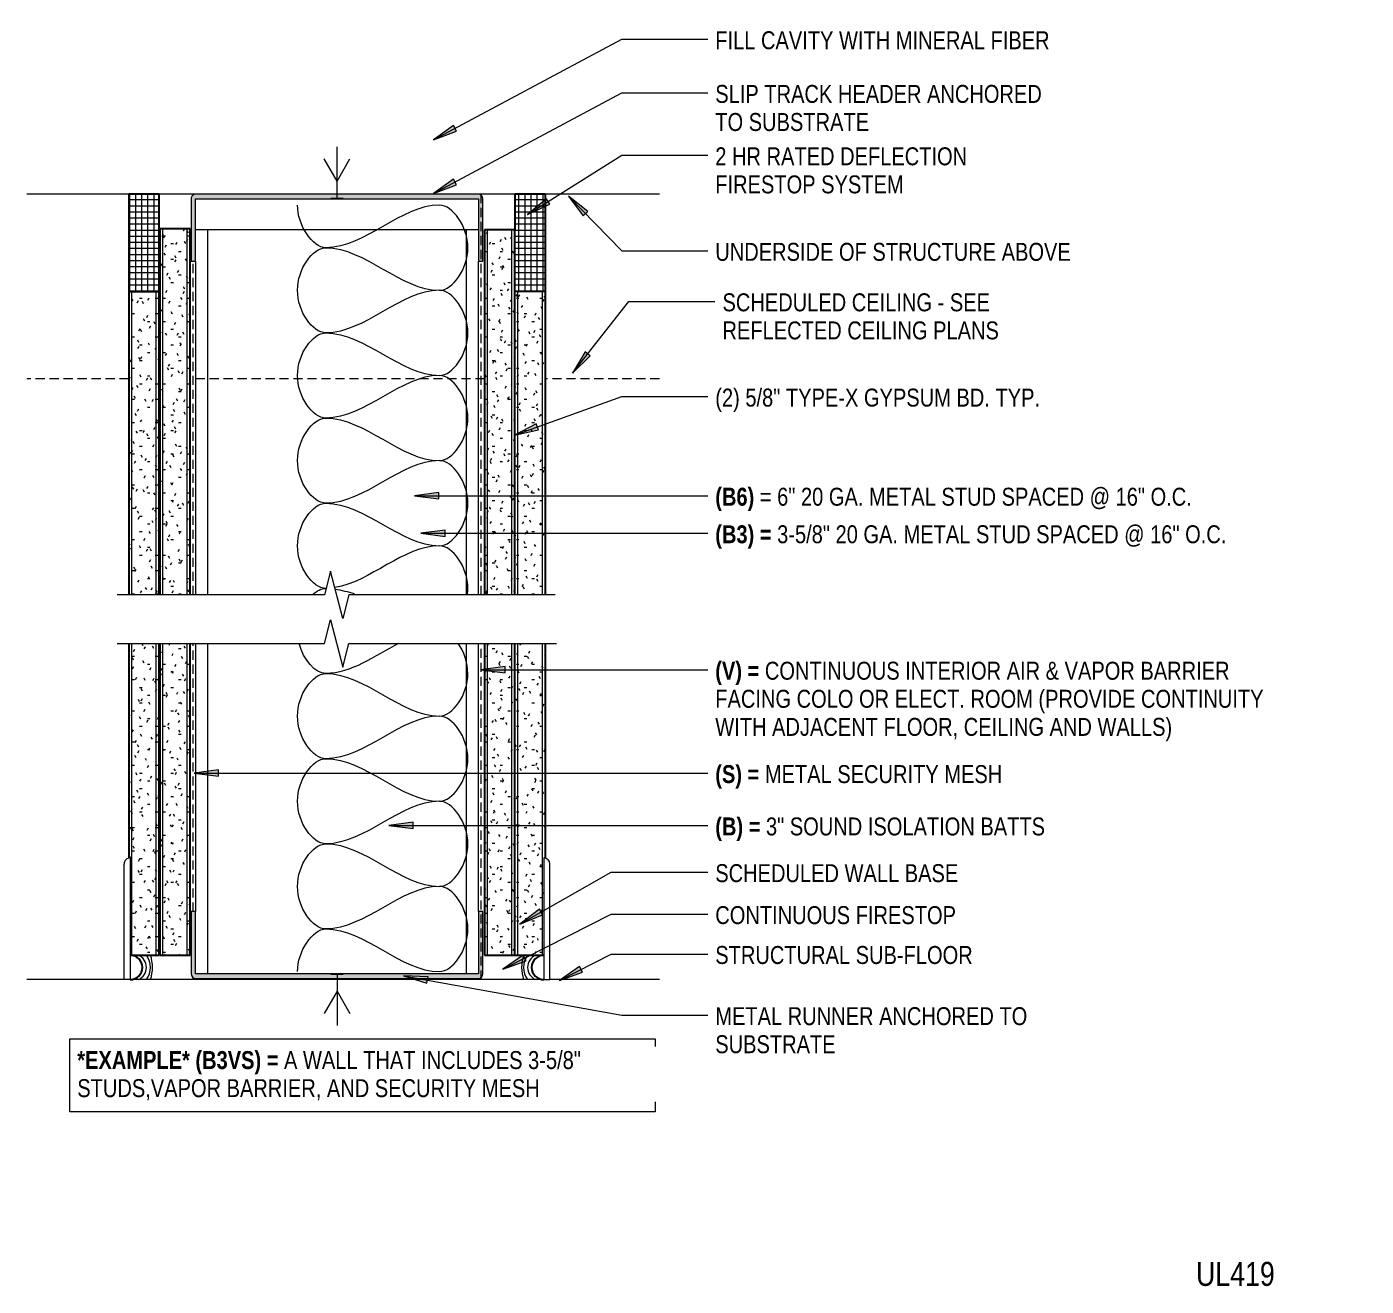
# Model space of a CAD drawing. Header units: inches. Extents: x 28 to 702, y -40 to 115.
# Drawn here: x 674.5 to 702.02, y 82.67 to 108.55 of the extents above; entities that cross this region are included whole.
import ezdxf

# ---------------------------------------------------------------- set-up
doc = ezdxf.new("R2010")
doc.units = ezdxf.units.IN
doc.header["$MEASUREMENT"] = 0
doc.linetypes.add('Hidden', pattern=[0.28125, 0.1875, -0.09375])
for name, color, linetype, lineweight in [('A-DETL', 90, 'Continuous', 9), ('A-DETL-GENF', 92, 'Continuous', 9), ('A-DETL-HDLN', 90, 'Hidden', 9), ('A-DETL-MEDM', 33, 'Continuous', 30), ('A-DETL-WIDE', 214, 'Continuous', 18), ('G-ANNO-TEXT', 231, 'Continuous', 9)]:
    doc.layers.add(name, color=color, linetype=linetype, lineweight=lineweight)
doc.styles.add('Arial', font='arial.ttf', dxfattribs={"width": 0.8, "height": 0.368825})
doc.styles.add('Arial_3', font='arial.ttf', dxfattribs={"width": 0.8, "height": 0.491766})
pattern_1 = [(0, (579.487, 0), (0, 0.125), []), (90, (579.487, 0), (-0.125, 8e-18), [])]

# ---------------------------------------------------------------- blocks, each defined once
blk = doc.blocks.new('LGF - C Studs-Side1 - 6_ 2-10834-TYPE B3_ B6 - V_S_B  2-HR_ RATED PARTITION')
at = {"layer": 'A-DETL-GENF'}
for p, q in [((6.79, 5.813), (1.281, 5.813)), ((14.647, 5.813), (7.79, 5.813)), ((15.288, 0), (15.288, 5.813)), ((0, 5.563), (6.79, 5.563)), ((7.79, 5.563), (15.288, 5.563)), ((6.79, 0.25), (0, 0.25)), ((1.281, 0), (6.79, 0)), ((15.288, 0.25), (7.79, 0.25)), ((7.79, 0), (14.647, 0))]:
    blk.add_line(p, q, dxfattribs=at)
blk = doc.blocks.new('Caulking-Section - 1_2_-10811-TYPE B3_ B6 - V_S_B  2-HR_ RATED PARTITION')
at = {"layer": 'A-DETL-GENF'}
for centre, radius, start, end in [((0.125, 0.25), 0.271, 292.6199, 67.3801), ((0.063, 0.25), 0.417, 323.1301, 36.8699), ((-0.25, 0.25), 0.771, 341.0754, 18.9246)]:
    blk.add_arc(centre, radius, start, end, dxfattribs=at)
at = {"layer": 'A-DETL-MEDM'}
blk.add_arc((0.063, 0.25), 0.25, 270, 90, dxfattribs=at)
blk = doc.blocks.new('Caulking-Section - 1_2_-8352-TYPE B3_ B6 - V_S_B  2-HR_ RATED PARTITION')
at = {"layer": 'A-DETL-GENF'}
for centre, radius, start, end in [((0.125, -0.25), 0.271, 292.6199, 67.3801), ((0.063, -0.25), 0.417, 323.1301, 36.8699), ((-0.25, -0.25), 0.771, 341.0754, 18.9246)]:
    blk.add_arc(centre, radius, start, end, dxfattribs=at)
at = {"layer": 'A-DETL-MEDM'}
blk.add_arc((0.063, -0.25), 0.25, 270, 90, dxfattribs=at)
blk = doc.blocks.new('Gypsum Wallboard-Section2 - 5_8_ 2-10835-TYPE B3_ B6 - V_S_B  2-HR_ RATED PARTITION')
at = {"layer": 'A-DETL-GENF'}
h = blk.add_hatch(dxfattribs=at)
h.set_pattern_fill('FP_34', color=256, style=0, pattern_type=2)
h.set_pattern_definition([(270, (490.016, 97.105), (0.16, -0.64), [0.053, -0.427, 0.053, -0.427, -2.56]), (270, (490.016, 97.105), (0.16, -0.64), [-0.96, 0.053, -0.907, 0.053, -0.427, -1.12]), (270, (490.016, 97.105), (0.16, -0.64), [-2.4, 0.053, -0.267, 0.053, -0.747]), (30, (490.096, 96.865), (0.47425626, 0.458564065), [0.053, -0.427, 0.053, -0.427, -2.56]), (30, (490.096, 96.865), (0.47425626, 0.458564065), [-0.96, 0.053, -0.907, 0.053, -0.427, -1.12]), (30, (490.096, 96.865), (0.47425626, 0.458564065), [-2.4, 0.053, -0.267, 0.053, -0.747]), (150, (490.416, 96.785), (-0.63425626, 0.181435935), [0.053, -0.427, 0.053, -0.427, -2.56]), (150, (490.416, 96.785), (-0.63425626, 0.181435935), [-0.96, 0.053, -0.907, 0.053, -0.427, -1.12]), (150, (490.416, 96.785), (-0.63425626, 0.181435935), [-2.4, 0.053, -0.267, 0.053, -0.747])])
h.paths.add_polyline_path([(0, -0.031), (0, -0.625), (6.407, -0.625), (6.407, 0), (1.996, 0), (2, -0.031), (1.875, -0.031)], flags=0)
h.paths.add_polyline_path([(7.407, 0), (7.407, -0.625), (13.639, -0.625), (13.639, 0), (10.244, 0)], flags=0)
for p, q in [((0, -0.062), (6.407, -0.062)), ((7.407, -0.062), (13.639, -0.062)), ((0, -0.563), (6.407, -0.563)), ((7.407, -0.563), (13.639, -0.563))]:
    blk.add_line(p, q, dxfattribs=at)
at = {"layer": 'A-DETL-MEDM'}
for p, q in [((6.407, 0), (1.996, 0)), ((13.639, 0), (7.407, 0)), ((0, -0.031), (0, -0.625)), ((0, -0.625), (6.407, -0.625)), ((7.407, -0.625), (13.639, -0.625))]:
    blk.add_line(p, q, dxfattribs=at)
blk = doc.blocks.new('Gypsum Wallboard-Section2 - 5_8_ 2-V10-TYPE B3_ B6 - V_S_B  2-HR_ RATED PARTITION')
at = {"layer": 'A-DETL-GENF'}
h = blk.add_hatch(dxfattribs=at)
h.set_pattern_fill('FP_35', color=256, style=0, pattern_type=2)
h.set_pattern_definition([(270, (490.016, 105.042), (0.16, -0.64), [0.053, -0.427, 0.053, -0.427, -2.56]), (270, (490.016, 105.042), (0.16, -0.64), [-0.96, 0.053, -0.907, 0.053, -0.427, -1.12]), (270, (490.016, 105.042), (0.16, -0.64), [-2.4, 0.053, -0.267, 0.053, -0.747]), (30, (490.096, 104.802), (0.47425626, 0.458564065), [0.053, -0.427, 0.053, -0.427, -2.56]), (30, (490.096, 104.802), (0.47425626, 0.458564065), [-0.96, 0.053, -0.907, 0.053, -0.427, -1.12]), (30, (490.096, 104.802), (0.47425626, 0.458564065), [-2.4, 0.053, -0.267, 0.053, -0.747]), (150, (490.416, 104.722), (-0.63425626, 0.181435935), [0.053, -0.427, 0.053, -0.427, -2.56]), (150, (490.416, 104.722), (-0.63425626, 0.181435935), [-0.96, 0.053, -0.907, 0.053, -0.427, -1.12]), (150, (490.416, 104.722), (-0.63425626, 0.181435935), [-2.4, 0.053, -0.267, 0.053, -0.747])])
h.paths.add_polyline_path([(0, -0.594), (2, -0.594), (1.996, -0.625), (6.407, -0.625), (6.407, 0), (0, 0)], flags=0)
h.paths.add_polyline_path([(7.407, 0), (7.407, -0.625), (13.639, -0.625), (13.639, 0), (10.244, 0)], flags=0)
for p, q in [((0, -0.062), (6.407, -0.062)), ((7.407, -0.062), (13.639, -0.062)), ((0, -0.563), (6.407, -0.563)), ((7.407, -0.563), (13.639, -0.563))]:
    blk.add_line(p, q, dxfattribs=at)
at = {"layer": 'A-DETL-MEDM'}
for p, q in [((0, 0), (0, -0.594)), ((13.639, -0.625), (13.639, 0)), ((1.996, -0.625), (6.407, -0.625)), ((7.407, -0.625), (13.639, -0.625))]:
    blk.add_line(p, q, dxfattribs=at)
blk = doc.blocks.new('Channel Studs-Section1 - 6_ 2-10829-TYPE B3_ B6 - V_S_B  2-HR_ RATED PARTITION')
at = {"layer": 'A-DETL-GENF'}
blk.add_hatch(color=256, dxfattribs=at).paths.add_polyline_path([(5.04, 2.235), (-0.772, 2.235), (-0.797, 2.232), (-0.819, 2.222), (-0.839, 2.207), (-0.854, 2.188), (-0.863, 2.165), (-0.866, 2.141), (-0.866, 0.86), (-0.772, 0.86), (-0.772, 2.141), (5.04, 2.141), (5.04, 0.86), (5.134, 0.86), (5.134, 2.141), (5.131, 2.165), (5.121, 2.188), (5.106, 2.207), (5.087, 2.222), (5.064, 2.232)], flags=0)
for p, q in [((5.04, 2.235), (-0.772, 2.235)), ((-0.866, 2.141), (-0.866, 0.86)), ((-0.772, 0.86), (-0.772, 2.141)), ((-0.772, 2.141), (5.04, 2.141)), ((5.04, 2.141), (5.04, 0.86)), ((5.134, 0.86), (5.134, 2.141)), ((-0.866, 0.86), (-0.772, 0.86)), ((5.04, 0.86), (5.134, 0.86))]:
    blk.add_line(p, q, dxfattribs=at)
for centre, radius, start, end in [((-0.772, 2.141), 0.0937, 90, 180), ((5.04, 2.141), 0.0938, 0, 90)]:
    blk.add_arc(centre, radius, start, end, dxfattribs=at)
blk = doc.blocks.new('Channel Studs-Section1 - 6_ 2-8442-TYPE B3_ B6 - V_S_B  2-HR_ RATED PARTITION')
at = {"layer": 'A-DETL-GENF'}
blk.add_hatch(color=256, dxfattribs=at).paths.add_polyline_path([(5.134, -0.86), (5.04, -0.86), (5.04, -2.141), (-0.772, -2.141), (-0.772, -0.86), (-0.866, -0.86), (-0.866, -2.141), (-0.863, -2.165), (-0.854, -2.188), (-0.839, -2.207), (-0.819, -2.222), (-0.797, -2.232), (-0.772, -2.235), (5.04, -2.235), (5.064, -2.232), (5.087, -2.222), (5.106, -2.207), (5.121, -2.188), (5.131, -2.165), (5.134, -2.141)], flags=0)
for p, q in [((-0.772, -0.86), (-0.866, -0.86)), ((-0.866, -0.86), (-0.866, -2.141)), ((-0.772, -2.141), (-0.772, -0.86)), ((5.134, -0.86), (5.04, -0.86)), ((5.04, -0.86), (5.04, -2.141)), ((5.134, -2.141), (5.134, -0.86)), ((5.04, -2.141), (-0.772, -2.141)), ((-0.772, -2.235), (5.04, -2.235))]:
    blk.add_line(p, q, dxfattribs=at)
for centre, start, end in [((-0.772, -2.141), 180, 270), ((5.04, -2.141), 270, 0)]:
    blk.add_arc(centre, 0.0938, start, end, dxfattribs=at)
blk = doc.blocks.new('Resilient Flat Base-Section - 2 1_2_-8343-TYPE B3_ B6 - V_S_B  2-HR_ RATED PARTITION')
at = {"layer": 'A-DETL-GENF'}
for p, q in [((-1.291, 0.234), (-1.291, -2.266)), ((-1.166, -2.266), (-1.166, 0.109)), ((-1.291, -2.266), (-1.166, -2.266))]:
    blk.add_line(p, q, dxfattribs=at)
blk.add_arc((-1.291, 0.109), 0.125, 360, 90, dxfattribs=at)
blk = doc.blocks.new('Resilient Flat Base-Section - 2 1_2_-10826-TYPE B3_ B6 - V_S_B  2-HR_ RATED PARTITION')
at = {"layer": 'A-DETL-GENF'}
for p, q in [((-1.291, -0.234), (-1.291, 2.266)), ((-1.291, 2.266), (-1.166, 2.266)), ((-1.166, 2.266), (-1.166, -0.109))]:
    blk.add_line(p, q, dxfattribs=at)
blk.add_arc((-1.291, -0.109), 0.125, 270, 0, dxfattribs=at)
blk = doc.blocks.new('Gypsum Wallboard-Section2 - 5_8_ 2-10862-TYPE B3_ B6 - V_S_B  2-HR_ RATED PARTITION')
at = {"layer": 'A-DETL-GENF'}
h = blk.add_hatch(dxfattribs=at)
h.set_pattern_fill('FP_36', color=256, style=0, pattern_type=2)
h.set_pattern_definition([(270, (490.016, 97.744), (0.16, -0.64), [0.053, -0.427, 0.053, -0.427, -2.56]), (270, (490.016, 97.744), (0.16, -0.64), [-0.96, 0.053, -0.907, 0.053, -0.427, -1.12]), (270, (490.016, 97.744), (0.16, -0.64), [-2.4, 0.053, -0.267, 0.053, -0.747]), (30, (490.096, 97.504), (0.47425626, 0.458564065), [0.053, -0.427, 0.053, -0.427, -2.56]), (30, (490.096, 97.504), (0.47425626, 0.458564065), [-0.96, 0.053, -0.907, 0.053, -0.427, -1.12]), (30, (490.096, 97.504), (0.47425626, 0.458564065), [-2.4, 0.053, -0.267, 0.053, -0.747]), (150, (490.416, 97.424), (-0.63425626, 0.181435935), [0.053, -0.427, 0.053, -0.427, -2.56]), (150, (490.416, 97.424), (-0.63425626, 0.181435935), [-0.96, 0.053, -0.907, 0.053, -0.427, -1.12]), (150, (490.416, 97.424), (-0.63425626, 0.181435935), [-2.4, 0.053, -0.267, 0.053, -0.747])])
h.paths.add_polyline_path([(0, 0), (0, -0.625), (6.407, -0.625), (6.407, 0), (3.612, 0)], flags=0)
h.paths.add_polyline_path([(7.407, 0), (7.407, -0.625), (14.926, -0.625), (14.926, 0), (10.244, 0)], flags=0)
for p, q in [((0, -0.062), (6.407, -0.062)), ((7.407, -0.062), (14.926, -0.062)), ((0, -0.563), (6.407, -0.563)), ((7.407, -0.563), (14.926, -0.563))]:
    blk.add_line(p, q, dxfattribs=at)
at = {"layer": 'A-DETL-MEDM'}
for p, q in [((6.407, 0), (0, 0)), ((0, 0), (0, -0.625)), ((14.926, 0), (7.407, 0)), ((14.926, -0.625), (14.926, 0)), ((0, -0.625), (6.407, -0.625)), ((7.407, -0.625), (14.926, -0.625))]:
    blk.add_line(p, q, dxfattribs=at)
blk = doc.blocks.new('Gypsum Wallboard-Section2 - 5_8_ 2-10863-TYPE B3_ B6 - V_S_B  2-HR_ RATED PARTITION')
at = {"layer": 'A-DETL-GENF'}
h = blk.add_hatch(dxfattribs=at)
h.set_pattern_fill('FP_37', color=256, style=0, pattern_type=2)
h.set_pattern_definition([(270, (490.016, 104.417), (0.16, -0.64), [0.053, -0.427, 0.053, -0.427, -2.56]), (270, (490.016, 104.417), (0.16, -0.64), [-0.96, 0.053, -0.907, 0.053, -0.427, -1.12]), (270, (490.016, 104.417), (0.16, -0.64), [-2.4, 0.053, -0.267, 0.053, -0.747]), (30, (490.096, 104.177), (0.47425626, 0.458564065), [0.053, -0.427, 0.053, -0.427, -2.56]), (30, (490.096, 104.177), (0.47425626, 0.458564065), [-0.96, 0.053, -0.907, 0.053, -0.427, -1.12]), (30, (490.096, 104.177), (0.47425626, 0.458564065), [-2.4, 0.053, -0.267, 0.053, -0.747]), (150, (490.416, 104.097), (-0.63425626, 0.181435935), [0.053, -0.427, 0.053, -0.427, -2.56]), (150, (490.416, 104.097), (-0.63425626, 0.181435935), [-0.96, 0.053, -0.907, 0.053, -0.427, -1.12]), (150, (490.416, 104.097), (-0.63425626, 0.181435935), [-2.4, 0.053, -0.267, 0.053, -0.747])])
h.paths.add_polyline_path([(0, 0), (0, -0.625), (6.407, -0.625), (6.407, 0), (3.612, 0)], flags=0)
h.paths.add_polyline_path([(7.407, 0), (7.407, -0.625), (14.905, -0.625), (14.905, 0), (10.244, 0)], flags=0)
for p, q in [((0, -0.062), (6.407, -0.062)), ((7.407, -0.062), (14.905, -0.062)), ((0, -0.563), (6.407, -0.563)), ((7.407, -0.563), (14.905, -0.563))]:
    blk.add_line(p, q, dxfattribs=at)
at = {"layer": 'A-DETL-MEDM'}
for p, q in [((6.407, 0), (0, 0)), ((0, 0), (0, -0.625)), ((14.905, 0), (7.407, 0)), ((14.905, -0.625), (14.905, 0)), ((0, -0.625), (6.407, -0.625)), ((7.407, -0.625), (14.905, -0.625))]:
    blk.add_line(p, q, dxfattribs=at)
blk = doc.blocks.new('Break Line2 - Break Line 2-10861-TYPE B3_ B6 - V_S_B  2-HR_ RATED PARTITION')
at = {"layer": 'A-DETL-GENF'}
for p, q in [((-0.25, 0), (-0.125, 0.484)), ((-0.125, 0.484), (0.125, -0.484)), ((-4.51, 0), (-0.25, 0)), ((0.125, -0.484), (0.25, 0)), ((0.25, 0), (4.521, 0))]:
    blk.add_line(p, q, dxfattribs=at)
blk = doc.blocks.new('Break Line2 - Break Line 2-10837-TYPE B3_ B6 - V_S_B  2-HR_ RATED PARTITION')
at = {"layer": 'A-DETL-GENF'}
for p, q in [((-0.25, 0), (-0.125, 0.484)), ((-0.125, 0.484), (0.125, -0.484)), ((-4.49, 0), (-0.25, 0)), ((0.125, -0.484), (0.25, 0)), ((0.25, 0), (4.51, 0))]:
    blk.add_line(p, q, dxfattribs=at)

msp = doc.modelspace()

# ---------------------------------------------------------------- hatches: boundary and pattern name
at = {"layer": 'A-DETL-GENF'}
h = msp.add_hatch(dxfattribs=at)
h.set_pattern_fill('FP_33', style=0, pattern_type=2)
h.set_pattern_definition(pattern_1)
h.paths.add_polyline_path([(677.216603, 103.110351), (677.216603, 105.110351), (676.591603, 105.110351), (676.591603, 103.110351)], flags=0)
h = msp.add_hatch(dxfattribs=at)
h.set_pattern_fill('FP_33', style=0, pattern_type=2)
h.set_pattern_definition(pattern_1)
h.paths.add_polyline_path([(685.154103, 103.110351), (685.154103, 105.110351), (684.529103, 105.110351), (684.529103, 103.110351)], flags=0)
at = {"layer": 'G-ANNO-TEXT'}
for points in [[(682.857013, 106.230594), (683.329097, 106.407992), (683.267097, 106.524131)], [(682.857013, 105.127722), (683.329097, 105.305119), (683.267097, 105.421259)], [(684.788091, 104.697192), (685.246783, 104.906799), (685.176903, 105.018375)], [(685.628083, 105.070517), (685.930083, 104.666625), (686.024327, 104.758551)], [(685.712171, 101.434966), (686.073142, 101.78715), (685.96969, 101.868575)], [(684.520003, 100.162181), (685.012921, 100.268787), (684.968533, 100.392731)], [(682.464083, 98.914584), (682.964083, 98.848758), (682.964083, 98.98041)], [(682.594101, 98.14305), (683.094101, 98.077224), (683.094101, 98.208876)], [(683.830704, 95.33891), (684.330704, 95.273084), (684.330704, 95.404737)], [(677.939394, 93.21391), (678.439394, 93.148084), (678.439394, 93.279737)], [(681.939626, 92.138407), (682.439626, 92.072581), (682.439626, 92.204233)], [(684.628947, 90.113004), (685.096293, 90.302534), (685.031314, 90.417034)], [(684.282606, 89.186422), (684.758207, 89.35416), (684.698588, 89.47154)], [(685.442712, 88.953124), (685.917943, 89.121908), (685.858066, 89.239156)], [(682.23876, 89.048955), (682.719149, 88.895463), (682.742507, 89.025026)]]:
    msp.add_hatch(color=7, dxfattribs=at).paths.add_polyline_path(points, flags=0)

# ---------------------------------------------------------------- linework, layer by layer
at = {"layer": 'A-DETL'}
for p, q in [((680.872853, 105.031682), (680.872853, 106.087275)), ((680.872853, 105.378833), (680.60792, 105.837711)), ((680.872853, 105.378833), (681.137786, 105.837711)), ((680.747853, 105.031682), (680.997853, 105.031682)), ((680.747853, 89.081163), (680.997853, 89.081163)), ((680.872853, 89.081163), (680.872853, 88.02557)), ((680.872853, 88.734012), (680.60792, 88.275134)), ((680.872853, 88.734012), (681.137786, 88.275134))]:
    msp.add_line(p, q, dxfattribs=at)
at = {"layer": 'A-DETL', "lineweight": 30}
for p, q in [((677.216603, 105.110351), (676.591603, 105.110351)), ((676.591603, 105.110351), (676.591603, 103.110351)), ((677.216603, 103.110351), (677.216603, 105.110351)), ((685.154103, 105.110351), (684.529103, 105.110351)), ((684.529103, 105.110351), (684.529103, 104.375976)), ((685.154103, 103.110351), (685.154103, 105.110351)), ((676.591603, 103.110351), (677.216603, 103.110351))]:
    msp.add_line(p, q, dxfattribs=at)
at = {"layer": 'A-DETL'}
for points in [[(680.64447, 104.010938), (680.369484, 104.010938), (680.061137, 104.473459), (680.061137, 104.885938)], [(682.977803, 104.885938), (682.176088, 104.885938), (681.446185, 104.010938), (680.64447, 104.010938)], [(682.977803, 103.135938), (683.252789, 103.135938), (683.869484, 104.010938), (683.252789, 104.885938), (682.977803, 104.885938)], [(680.64447, 102.260938), (680.369484, 102.260938), (679.752789, 103.135938), (680.369484, 104.010938), (680.64447, 104.010938)], [(680.64447, 104.010938), (681.446185, 104.010938), (682.176088, 103.135938), (682.977803, 103.135938)], [(682.977803, 103.135938), (682.176088, 103.135938), (681.446185, 102.260938), (680.64447, 102.260938)], [(682.977803, 101.385938), (683.252789, 101.385938), (683.869484, 102.260938), (683.252789, 103.135938), (682.977803, 103.135938)], [(680.64447, 100.510938), (680.369484, 100.510938), (679.752789, 101.385938), (680.369484, 102.260938), (680.64447, 102.260938)], [(680.64447, 102.260938), (681.446185, 102.260938), (682.176088, 101.385938), (682.977803, 101.385938)], [(682.977803, 101.385938), (682.176088, 101.385938), (681.446185, 100.510938), (680.64447, 100.510938)], [(682.977803, 99.635938), (683.252789, 99.635938), (683.869484, 100.510938), (683.252789, 101.385938), (682.977803, 101.385938)], [(680.64447, 98.760938), (680.369484, 98.760938), (679.752789, 99.635938), (680.369484, 100.510938), (680.64447, 100.510938)], [(680.64447, 100.510938), (681.446185, 100.510938), (682.176088, 99.635938), (682.977803, 99.635938)], [(682.977803, 99.635938), (682.176088, 99.635938), (681.446185, 98.760938), (680.64447, 98.760938)], [(682.977803, 97.885938), (683.252789, 97.885938), (683.869484, 98.760938), (683.252789, 99.635938), (682.977803, 99.635938)], [(680.64447, 97.010938), (680.369484, 97.010938), (679.752789, 97.885938), (680.369484, 98.760938), (680.64447, 98.760938)], [(680.64447, 98.760938), (681.446185, 98.760938), (682.176088, 97.885938), (682.977803, 97.885938)], [(682.977803, 97.885938), (682.236706, 97.885938), (681.556972, 97.138254), (680.825154, 97.025188)], [(680.37011, 96.880454), (680.45677, 96.961985), (680.552486, 97.010938), (680.64447, 97.010938)], [(680.649002, 97.010947), (680.647491, 97.010941), (680.645981, 97.010938), (680.64447, 97.010938)], [(680.64447, 97.010938), (680.645895, 97.010938), (680.647319, 97.010935), (680.648744, 97.01093)], [(680.835987, 96.994967), (680.965643, 96.973816), (681.094453, 96.94236), (681.222636, 96.903263)], [(680.64447, 95.260938), (680.424513, 95.260938), (680.183212, 95.540856), (680.095443, 95.87679)], [(682.136271, 95.879011), (681.643283, 95.620845), (681.158646, 95.260938), (680.64447, 95.260938)], [(680.64447, 93.510938), (680.369484, 93.510938), (679.752789, 94.385938), (680.369484, 95.260938), (680.64447, 95.260938)], [(680.64447, 95.260938), (681.446185, 95.260938), (682.176088, 94.385938), (682.977803, 94.385938)], [(682.977803, 94.385938), (682.176088, 94.385938), (681.446185, 93.510938), (680.64447, 93.510938)], [(682.977803, 92.635938), (683.252789, 92.635938), (683.869484, 93.510938), (683.252789, 94.385938), (682.977803, 94.385938)], [(680.64447, 91.760938), (680.369484, 91.760938), (679.752789, 92.635938), (680.369484, 93.510938), (680.64447, 93.510938)], [(680.64447, 93.510938), (681.446185, 93.510938), (682.176088, 92.635938), (682.977803, 92.635938)], [(682.977803, 92.635938), (682.176088, 92.635938), (681.446185, 91.760938), (680.64447, 91.760938)], [(682.977803, 90.885938), (683.252789, 90.885938), (683.869484, 91.760938), (683.252789, 92.635938), (682.977803, 92.635938)], [(680.64447, 90.010938), (680.369484, 90.010938), (679.752789, 90.885938), (680.369484, 91.760938), (680.64447, 91.760938)], [(680.64447, 91.760938), (681.446185, 91.760938), (682.176088, 90.885938), (682.977803, 90.885938)], [(682.977803, 90.885938), (682.176088, 90.885938), (681.446185, 90.010938), (680.64447, 90.010938)], [(682.977803, 89.135938), (683.252789, 89.135938), (683.869484, 90.010938), (683.252789, 90.885938), (682.977803, 90.885938)], [(680.061137, 89.135938), (680.061137, 89.548417), (680.369484, 90.010938), (680.64447, 90.010938)], [(680.64447, 90.010938), (681.446185, 90.010938), (682.176088, 89.135938), (682.977803, 89.135938)]]:
    msp.add_open_spline(points, degree=3, dxfattribs=at)
for points, knots in [([(683.551809, 96.877043), (683.557905, 96.921361), (683.592703, 97.40365), (683.252789, 97.885938), (682.977803, 97.885938)], [1.269436231, 1.269436231, 1.269436231, 1.269436231, 1.414213562, 2.828427125, 2.828427125, 2.828427125, 2.828427125]), ([(682.977803, 94.385938), (683.252789, 94.385938), (683.720665, 95.049785), (683.478602, 95.713632), (683.360854, 95.879394)], [0, 0, 0, 0, 1.414213562, 2.14587805, 2.14587805, 2.14587805, 2.14587805])]:
    msp.add_open_spline(points, degree=3, knots=knots, dxfattribs=at)
at = {"layer": 'A-DETL-HDLN'}
for p, q in [((677.919872, 105.097791), (677.919872, 105.110351)), ((683.83379, 96.877629), (683.83379, 105.110351)), ((677.919872, 96.877629), (677.919872, 103.735351)), ((676.591603, 101.31634), (674.497853, 101.31634)), ((677.230769, 101.31634), (677.216603, 101.31634)), ((683.904103, 101.31634), (677.855769, 101.31634)), ((687.497853, 101.31634), (685.154103, 101.31634)), ((677.919872, 90.369375), (677.919872, 95.877629)), ((683.83379, 88.970938), (683.83379, 95.877629)), ((677.919872, 88.970938), (677.919872, 89.006935))]:
    msp.add_line(p, q, dxfattribs=at)
at = {"layer": 'A-DETL-WIDE'}
for p, q in [((676.591603, 105.110351), (674.497853, 105.110351)), ((677.966603, 105.110351), (677.216603, 105.110351)), ((687.497853, 105.110351), (683.779103, 105.110351)), ((676.497853, 88.970938), (674.497853, 88.970938)), ((685.122853, 88.970938), (676.622853, 88.970938)), ((687.497853, 88.970938), (685.247853, 88.970938))]:
    msp.add_line(p, q, dxfattribs=at)
at = {"layer": 'G-ANNO-TEXT', "color": 7}
for p, q in [((682.857013, 106.230594), (686.724396, 108.295149)), ((686.724396, 108.295149), (688.489557, 108.295149)), ((682.857013, 105.127722), (686.724396, 107.192277)), ((686.724396, 107.192277), (688.489557, 107.192277)), ((683.267097, 106.524131), (682.857013, 106.230594)), ((683.329097, 106.407992), (683.267097, 106.524131)), ((682.857013, 106.230594), (683.329097, 106.407992)), ((684.788091, 104.697192), (686.724396, 105.909894)), ((686.724396, 105.909894), (688.489557, 105.909894)), ((683.267097, 105.421259), (682.857013, 105.127722)), ((683.329097, 105.305119), (683.267097, 105.421259)), ((682.857013, 105.127722), (683.329097, 105.305119)), ((685.176903, 105.018375), (684.788091, 104.697192)), ((684.788091, 104.697192), (685.246783, 104.906799)), ((685.246783, 104.906799), (685.176903, 105.018375)), ((685.628083, 105.070517), (685.930083, 104.666625)), ((686.024327, 104.758551), (685.628083, 105.070517)), ((685.628083, 105.070517), (686.724396, 103.946548)), ((685.930083, 104.666625), (686.024327, 104.758551)), ((686.724396, 103.946548), (688.489557, 103.946548)), ((685.712171, 101.434966), (686.872618, 102.909316)), ((686.872618, 102.909316), (688.637779, 102.909316)), ((685.96969, 101.868575), (685.712171, 101.434966)), ((686.073142, 101.78715), (685.96969, 101.868575)), ((685.712171, 101.434966), (686.073142, 101.78715)), ((684.520003, 100.162181), (686.724396, 100.951628)), ((686.724396, 100.951628), (688.489557, 100.951628)), ((684.968533, 100.392731), (684.520003, 100.162181)), ((684.520003, 100.162181), (685.012921, 100.268787)), ((685.012921, 100.268787), (684.968533, 100.392731)), ((682.964083, 98.98041), (682.464083, 98.914584)), ((682.464083, 98.914584), (682.964083, 98.848758)), ((682.464083, 98.914584), (688.489557, 98.914584)), ((682.964083, 98.848758), (682.964083, 98.98041)), ((683.094101, 98.208876), (682.594101, 98.14305)), ((682.594101, 98.14305), (683.094101, 98.077224)), ((682.594101, 98.14305), (688.489557, 98.14305)), ((683.094101, 98.077224), (683.094101, 98.208876)), ((684.330704, 95.404737), (683.830704, 95.33891)), ((683.830704, 95.33891), (684.330704, 95.273084)), ((683.830704, 95.33891), (688.489557, 95.33891)), ((684.330704, 95.273084), (684.330704, 95.404737)), ((678.439394, 93.279737), (677.939394, 93.21391)), ((677.939394, 93.21391), (678.439394, 93.148084)), ((677.939394, 93.21391), (688.489557, 93.21391)), ((678.439394, 93.148084), (678.439394, 93.279737)), ((682.439626, 92.204233), (681.939626, 92.138407)), ((681.939626, 92.138407), (682.439626, 92.072581)), ((681.939626, 92.138407), (688.489557, 92.138407)), ((682.439626, 92.072581), (682.439626, 92.204233)), ((684.628947, 90.113004), (686.507078, 91.178838)), ((686.507078, 91.178838), (688.489557, 91.178838)), ((684.282606, 89.186422), (686.507078, 90.316283)), ((685.031314, 90.417034), (684.628947, 90.113004)), ((684.628947, 90.113004), (685.096293, 90.302534)), ((685.096293, 90.302534), (685.031314, 90.417034)), ((686.507078, 90.316283), (688.489557, 90.316283)), ((684.698588, 89.47154), (684.282606, 89.186422)), ((684.758207, 89.35416), (684.698588, 89.47154)), ((685.442712, 88.953124), (686.507078, 89.496689)), ((686.507078, 89.496689), (688.489557, 89.496689)), ((684.282606, 89.186422), (684.758207, 89.35416)), ((685.858066, 89.239156), (685.442712, 88.953124)), ((685.917943, 89.121908), (685.858066, 89.239156)), ((682.23876, 89.048955), (682.719149, 88.895463)), ((682.742507, 89.025026), (682.23876, 89.048955)), ((682.23876, 89.048955), (686.724396, 88.240276)), ((682.719149, 88.895463), (682.742507, 89.025026)), ((685.442712, 88.953124), (685.917943, 89.121908)), ((686.724396, 88.240276), (688.489557, 88.240276))]:
    msp.add_line(p, q, dxfattribs=at)
at = {"layer": 'G-ANNO-TEXT', "color": 7, "flags": 128}
msp.add_lwpolyline([(675.379099, 87.756415), (687.407539, 87.756415), (687.407539, 86.255453), (675.379099, 86.255453)], close=True, dxfattribs=at)

# ---------------------------------------------------------------- block references
at = {"layer": 'A-DETL-GENF'}
for name, p, rotation in [('Channel Studs-Section1 - 6_ 2-8442-TYPE B3_ B6 - V_S_B  2-HR_ RATED PARTITION', (683.006623, 102.875496), 180), ('Gypsum Wallboard-Section2 - 5_8_ 2-10862-TYPE B3_ B6 - V_S_B  2-HR_ RATED PARTITION', (677.230769, 89.470938), 90.00000000000007), ('LGF - C Studs-Side1 - 6_ 2-10834-TYPE B3_ B6 - V_S_B  2-HR_ RATED PARTITION', (683.779103, 89.088125), 89.99999999999993), ('Gypsum Wallboard-Section2 - 5_8_ 2-10863-TYPE B3_ B6 - V_S_B  2-HR_ RATED PARTITION', (683.904103, 89.470938), 90.00000000000007), ('Gypsum Wallboard-Section2 - 5_8_ 2-10835-TYPE B3_ B6 - V_S_B  2-HR_ RATED PARTITION', (676.591603, 89.470938), 90.00000000000007), ('Gypsum Wallboard-Section2 - 5_8_ 2-V10-TYPE B3_ B6 - V_S_B  2-HR_ RATED PARTITION', (684.529103, 89.470938), 90.00000000000007), ('Break Line2 - Break Line 2-10837-TYPE B3_ B6 - V_S_B  2-HR_ RATED PARTITION', (680.864377, 96.877629), 180), ('Resilient Flat Base-Section - 2 1_2_-10826-TYPE B3_ B6 - V_S_B  2-HR_ RATED PARTITION', (675.331543, 91.237042), 180), ('Channel Studs-Section1 - 6_ 2-10829-TYPE B3_ B6 - V_S_B  2-HR_ RATED PARTITION', (683.006623, 91.22923), 180), ('Caulking-Section - 1_2_-10811-TYPE B3_ B6 - V_S_B  2-HR_ RATED PARTITION', (685.185651, 89.470938), 180)]:
    msp.add_blockref(name, p, dxfattribs=dict(at, rotation=rotation))
for name, p in [('Break Line2 - Break Line 2-10861-TYPE B3_ B6 - V_S_B  2-HR_ RATED PARTITION', (680.864377, 95.877629)), ('Resilient Flat Base-Section - 2 1_2_-8343-TYPE B3_ B6 - V_S_B  2-HR_ RATED PARTITION', (686.414163, 91.237042)), ('Caulking-Section - 1_2_-8352-TYPE B3_ B6 - V_S_B  2-HR_ RATED PARTITION', (676.560055, 89.470938))]:
    msp.add_blockref(name, p, dxfattribs=at)

# ---------------------------------------------------------------- texts
at = {"layer": 'G-ANNO-TEXT', "color": 7, "insert": (700.143101, 83.168563), "char_height": 0.4917665, "width": 1.908, "attachment_point": 3, "line_spacing_factor": 0.938532, "style": 'Arial_3'}
msp.add_mtext('UL419', dxfattribs=at)

# ---------------------------------------------------------------- next in the draw order: texts
at = {"layer": 'G-ANNO-TEXT', "color": 7, "char_height": 0.36882485, "attachment_point": 1, "line_spacing_factor": 0.938532, "style": 'Arial', "bg_fill": 3, "box_fill_scale": 1.25, "bg_fill_color": 0, "bg_fill_transparency": 0}
for s, insert, width in [('FILL CAVITY WITH MINERAL FIBER', (688.645807, 108.459166), 8.1), ('SLIP TRACK HEADER ANCHORED\\PTO SUBSTRATE', (688.645807, 107.356294), 7.911), ('2 HR RATED DEFLECTION\\PFIRESTOP SYSTEM', (688.645807, 106.073911), 6.102), ('UNDERSIDE OF STRUCTURE ABOVE', (688.645807, 104.110565), 8.613), ('SCHEDULED CEILING - SEE\\PREFLECTED CEILING PLANS', (688.794029, 103.073333), 6.696), ('(2) 5/8" TYPE-X GYPSUM BD. TYP.', (688.645807, 101.115645), 7.866), ('\\fArial|b1|i0|c0|p34|;\\W.8;(B6)\\fArial|b0|i0|c0|p34|;\\W.8; = 6" 20 GA. METAL STUD SPACED @ 16" O.C.', (688.645807, 99.078601), 11.502), ('\\fArial|b1|i0|c0|p34|;\\W.8;(B3) =\\fArial|b0|i0|c0|p34|;\\W.8; 3-5/8" 20 GA. METAL STUD SPACED @ 16" O.C.', (688.645807, 98.307067), 12.321), ('\\fArial|b1|i0|c0|p34|;\\W.8;(V) = \\fArial|b0|i0|c0|p34|;\\W.8;CONTINUOUS INTERIOR AIR & VAPOR BARRIER\\PFACING COLO OR ELECT. ROOM (PROVIDE CONTINUITY\\PWITH ADJACENT FLOOR, CEILING AND WALLS)\\P', (688.645807, 95.502928), 13.284), ('\\fArial|b1|i0|c0|p34|;\\W.8;(S) = \\fArial|b0|i0|c0|p34|;\\W.8;METAL SECURITY MESH\\P', (688.645807, 93.377928), 6.8985), ('\\fArial|b1|i0|c0|p34|;\\W.8;(B) = \\fArial|b0|i0|c0|p34|;\\W.8;3" SOUND ISOLATION BATTS', (688.645807, 92.302424), 7.9335), ('SCHEDULED WALL BASE', (688.645807, 91.342855), 5.886), ('CONTINUOUS FIRESTOP\\P', (688.645807, 90.4803), 5.832), ('STRUCTURAL SUB-FLOOR', (688.645807, 89.660706), 6.237), ('METAL RUNNER ANCHORED TO\\PSUBSTRATE', (688.645807, 88.404293), 7.56), ('\\fArial|b1|i0|c0|p34|;\\W.8;*EXAMPLE* (B3VS) = \\fArial|b0|i0|c0|p34|;\\W.8;A WALL THAT INCLUDES 3-5/8"\\PSTUDS,VAPOR BARRIER, AND SECURITY MESH', (675.535349, 87.501682), 11.988)]:
    msp.add_mtext(s, dxfattribs=dict(at, insert=insert, width=width))

doc.saveas('drawing.dxf')
